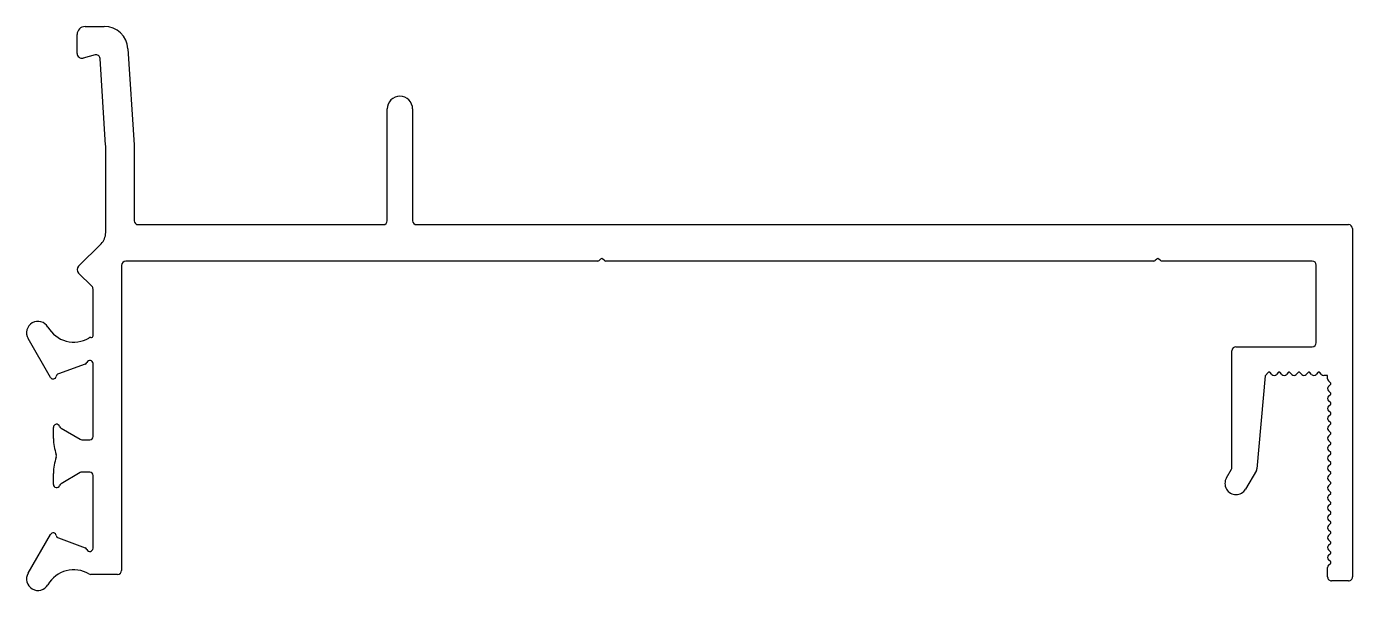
# Model space of a CAD drawing. Header units: inches. Extents: x -41.2 to 42.5, y -1.6 to 33.9.
import ezdxf

# ---------------------------------------------------------------- set-up
doc = ezdxf.new("R2010")
doc.units = ezdxf.units.IN
doc.header["$MEASUREMENT"] = 0
doc.layers.add('FRAME', color=4, linetype='Continuous')

msp = doc.modelspace()

# ---------------------------------------------------------------- linework, layer by layer
at = {"layer": 'FRAME', "color": 7}
for p, q in [((-37.473, 33.941), (-36.262, 33.941)), ((-37.973, 32.241), (-37.973, 33.441)), ((-36.844, 32.152), (-37.596, 31.951)), ((-36.175, 26.449), (-36.53, 31.927)), ((-34.765, 32.537), (-34.374, 26.483)), ((-18.396, 21.691), (-18.396, 28.741)), ((-16.796, 28.741), (-16.796, 21.691)), ((-36.173, 20.94), (-36.173, 26.384)), ((-34.373, 26.467), (-34.373, 21.691)), ((-34.123, 21.441), (-18.646, 21.441)), ((-16.546, 21.441), (42.285, 21.441)), ((42.535, 21.191), (42.535, -0.786)), ((-37.885, 18.814), (-36.466, 20.233)), ((-4.927, 19.27), (-5.027, 19.17)), ((-4.686, 19.17), (-4.786, 19.27)), ((30.175, 19.27), (30.075, 19.17)), ((30.416, 19.17), (30.316, 19.27)), ((-35.173, 18.867), (-35.173, -0.371)), ((-5.098, 19.141), (-34.899, 19.141)), ((30.004, 19.141), (-4.615, 19.141)), ((39.997, 19.141), (30.487, 19.141)), ((40.247, 13.991), (40.247, 18.891)), ((-37.047, 17.551), (-37.885, 18.389)), ((-36.973, 14.423), (-36.973, 17.374)), ((-39.661, 11.806), (-41.073, 14.251)), ((-37.106, 14.323), (-37.073, 14.323)), ((34.925, 6.133), (34.925, 13.491)), ((35.175, 13.741), (39.997, 13.741)), ((-37.477, 12.638), (-39.161, 12.025)), ((-36.973, 8.076), (-36.973, 12.676)), ((37.029, 11.911), (36.5, 6.04)), ((37.243, 12.126), (37.029, 11.911)), ((37.449, 11.991), (37.314, 12.126)), ((37.87, 12.126), (37.736, 11.991)), ((38.075, 11.991), (37.941, 12.126)), ((38.497, 12.126), (38.363, 11.991)), ((38.702, 11.991), (38.568, 12.126)), ((39.124, 12.126), (38.99, 11.991)), ((39.329, 11.991), (39.195, 12.126)), ((39.751, 12.126), (39.617, 11.991)), ((39.956, 11.991), (39.822, 12.126)), ((40.378, 12.126), (40.244, 11.991)), ((40.583, 11.991), (40.449, 12.126)), ((40.915, 11.932), (40.727, 11.932)), ((40.965, 11.725), (40.965, 11.881)), ((41.159, 11.446), (41.025, 11.581)), ((41.025, 11.241), (41.159, 11.376)), ((41.159, 10.82), (41.025, 10.954)), ((41.025, 10.614), (41.159, 10.749)), ((41.159, 10.193), (41.025, 10.327)), ((41.025, 9.987), (41.159, 10.122)), ((41.159, 9.566), (41.025, 9.7)), ((41.025, 9.361), (41.159, 9.495)), ((-39.473, 7.957), (-39.473, 8.649)), ((-38.993, 8.603), (-37.78, 7.903)), ((41.159, 8.939), (41.025, 9.073)), ((41.025, 8.734), (41.159, 8.868)), ((41.159, 8.312), (41.025, 8.446)), ((-37.679, 7.876), (-37.173, 7.876)), ((41.025, 8.107), (41.159, 8.241)), ((41.159, 7.685), (41.025, 7.819)), ((41.025, 7.48), (41.159, 7.614)), ((41.159, 7.058), (41.025, 7.192)), ((41.025, 6.853), (41.159, 6.987)), ((34.578, 5.463), (34.891, 6.006)), ((36.467, 5.935), (35.79, 4.763)), ((41.159, 6.431), (41.025, 6.566)), ((41.025, 6.226), (41.159, 6.36)), ((41.159, 5.804), (41.025, 5.939)), ((-39.473, 5.052), (-39.473, 5.745)), ((-37.78, 5.799), (-38.993, 5.098)), ((-37.173, 5.826), (-37.679, 5.826)), ((-36.973, 1.026), (-36.973, 5.626)), ((41.025, 5.599), (41.159, 5.733)), ((41.159, 5.177), (41.025, 5.312)), ((41.025, 4.972), (41.159, 5.107)), ((41.159, 4.55), (41.025, 4.685)), ((41.025, 4.345), (41.159, 4.48)), ((41.159, 3.923), (41.025, 4.058)), ((41.025, 3.718), (41.159, 3.853)), ((41.159, 3.297), (41.025, 3.431)), ((41.025, 3.091), (41.159, 3.226)), ((41.159, 2.67), (41.025, 2.804)), ((41.025, 2.464), (41.159, 2.599)), ((-41.073, -0.549), (-39.661, 1.896)), ((-39.161, 1.676), (-37.477, 1.063)), ((41.159, 2.043), (41.025, 2.177)), ((41.025, 1.838), (41.159, 1.972)), ((41.159, 1.416), (41.025, 1.55)), ((41.025, 1.211), (41.159, 1.345)), ((41.159, 0.789), (41.025, 0.923)), ((41.025, 0.584), (41.159, 0.718)), ((41.159, 0.162), (41.025, 0.296)), ((41.025, -0.043), (41.159, 0.091)), ((-35.423, -0.621), (-37.106, -0.621)), ((40.965, -0.786), (40.965, -0.187)), ((42.285, -1.036), (41.215, -1.036))]:
    msp.add_line(p, q, dxfattribs=at)
for centre, radius, start, end in [((-37.473, 33.441), 0.5, 90, 180), ((-36.262, 32.441), 1.5, 3.7, 90), ((-37.673, 32.241), 0.3, 180, 285), ((-36.779, 31.911), 0.25, 3.7, 105), ((-17.596, 28.741), 0.8, 360, 180), ((-37.173, 26.384), 1, 360, 3.7), ((-34.623, 26.467), 0.25, 360, 3.7), ((-37.173, 20.94), 1, 315, 360), ((-34.123, 21.691), 0.25, 180, 270), ((-18.646, 21.691), 0.25, 270, 360), ((-16.546, 21.691), 0.25, 180, 270), ((42.285, 21.191), 0.25, 0, 90), ((-4.857, 19.199), 0.1, 45, 135), ((30.246, 19.199), 0.1, 45, 135), ((-37.673, 18.602), 0.3, 135, 225), ((-34.899, 18.867), 0.274, 90, 180), ((-5.098, 19.241), 0.1, 270, 315), ((-4.615, 19.241), 0.1, 225, 270), ((30.004, 19.241), 0.1, 270, 315), ((30.487, 19.241), 0.1, 225, 270), ((39.997, 18.891), 0.25, 0, 90), ((-37.223, 17.374), 0.25, 360, 45), ((-40.445, 14.613), 0.725, 29.99999, 209.99999), ((-38.182, 15.92), 1.888, 209.99999, 300.24271), ((-37.106, 14.073), 0.25, 90, 120.24271), ((-37.073, 14.423), 0.1, 270, 0), ((35.175, 13.491), 0.25, 90, 180), ((39.997, 13.991), 0.25, 270, 0), ((-37.546, 12.829), 0.203, 290.00001, 337.65284), ((-37.173, 12.676), 0.2, 0, 157.65284), ((-39.488, 11.906), 0.2, 209.99998, 349.73711), ((-39.091, 11.834), 0.203, 110.00001, 169.73711), ((37.279, 12.09), 0.05, 44.99996, 135.00004), ((37.592, 12.135), 0.203, 225, 270), ((37.592, 12.135), 0.203, 270, 315), ((37.906, 12.09), 0.05, 44.99996, 135.00004), ((38.219, 12.135), 0.203, 225, 270), ((38.219, 12.135), 0.203, 270, 315), ((38.533, 12.09), 0.05, 44.99996, 135.00004), ((38.846, 12.135), 0.203, 225, 270), ((38.846, 12.135), 0.203, 270, 315), ((39.159, 12.09), 0.05, 44.99996, 135.00004), ((39.473, 12.135), 0.203, 225, 270), ((39.473, 12.135), 0.203, 270, 315), ((39.786, 12.09), 0.05, 44.99996, 135.00004), ((40.1, 12.135), 0.203, 225, 270), ((40.1, 12.135), 0.203, 270, 315), ((40.413, 12.09), 0.05, 44.99996, 135.00004), ((40.727, 12.135), 0.203, 225, 270), ((40.915, 11.881), 0.0508, 360, 90), ((41.169, 11.725), 0.203, 180, 225), ((41.169, 11.098), 0.203, 135, 180), ((41.169, 11.098), 0.203, 180, 225), ((41.124, 11.411), 0.05, 314.99996, 45.00004), ((41.169, 10.471), 0.203, 135, 180), ((41.169, 10.471), 0.203, 180, 225), ((41.124, 10.784), 0.05, 314.99996, 45.00004), ((41.124, 10.157), 0.05, 314.99996, 45.00004), ((41.169, 9.844), 0.203, 135, 180), ((41.169, 9.844), 0.203, 180, 225), ((41.169, 9.217), 0.203, 135, 180), ((41.169, 9.217), 0.203, 180, 225), ((41.124, 9.53), 0.05, 314.99996, 45.00004), ((-39.273, 8.649), 0.2, 18.76255, 180), ((-38.892, 8.779), 0.203, 198.76255, 240.00001), ((41.169, 8.59), 0.203, 135, 180), ((41.169, 8.59), 0.203, 180, 225), ((41.124, 8.903), 0.05, 314.99996, 45.00004), ((-36.473, 7.957), 3, 180.00005, 199.89244), ((-37.679, 8.079), 0.203, 240.00001, 270), ((-37.173, 8.076), 0.2, 269.99996, 0.00004), ((41.169, 7.963), 0.203, 135, 180), ((41.169, 7.963), 0.203, 180, 225), ((41.124, 8.276), 0.05, 314.99996, 45.00004), ((41.124, 7.65), 0.05, 314.99996, 45.00004), ((-36.473, 5.745), 3, 160.10756, 179.99995), ((-39.529, 6.851), 0.25, 340.10756, 19.89244), ((41.169, 7.336), 0.203, 135, 180), ((41.169, 7.336), 0.203, 180, 225), ((41.169, 6.709), 0.203, 135, 180), ((41.169, 6.709), 0.203, 180, 225), ((41.124, 7.023), 0.05, 314.99996, 45.00004), ((34.671, 6.133), 0.254, 330.00004, 360), ((36.247, 6.062), 0.254, 330, 354.85014), ((41.169, 6.082), 0.203, 135, 180), ((41.169, 6.082), 0.203, 180, 225), ((41.124, 6.396), 0.05, 314.99996, 45.00004), ((-39.273, 5.052), 0.2, 180, 341.23745), ((-38.892, 4.922), 0.203, 119.99999, 161.23745), ((-37.679, 5.623), 0.203, 90, 119.99999), ((-37.173, 5.626), 0.2, 359.99996, 90.00004), ((35.184, 5.113), 0.7, 149.99999, 329.99999), ((41.169, 5.455), 0.203, 135, 180), ((41.169, 5.455), 0.203, 180, 225), ((41.124, 5.769), 0.05, 314.99996, 45.00004), ((41.124, 5.142), 0.05, 314.99996, 45.00004), ((41.169, 4.828), 0.203, 135, 180), ((41.169, 4.828), 0.203, 180, 225), ((41.169, 4.202), 0.203, 135, 180), ((41.169, 4.202), 0.203, 180, 225), ((41.124, 4.515), 0.05, 314.99996, 45.00004), ((41.169, 3.575), 0.203, 135, 180), ((41.169, 3.575), 0.203, 180, 225), ((41.124, 3.888), 0.05, 314.99996, 45.00004), ((41.169, 2.948), 0.203, 135, 180), ((41.169, 2.948), 0.203, 180, 225), ((41.124, 3.261), 0.05, 314.99996, 45.00004), ((41.124, 2.634), 0.05, 314.99996, 45.00004), ((-39.488, 1.796), 0.2, 10.26289, 150.00002), ((-39.091, 1.867), 0.203, 190.26289, 249.99999), ((41.169, 2.321), 0.203, 135, 180), ((41.169, 2.321), 0.203, 180, 225), ((41.169, 1.694), 0.203, 135, 180), ((41.169, 1.694), 0.203, 180, 225), ((41.124, 2.007), 0.05, 314.99996, 45.00004), ((-37.546, 0.872), 0.203, 22.34716, 69.99999), ((-37.173, 1.026), 0.2, 202.34716, 360), ((41.169, 1.067), 0.203, 135, 180), ((41.169, 1.067), 0.203, 180, 225), ((41.124, 1.38), 0.05, 314.99996, 45.00004), ((41.169, 0.44), 0.203, 135, 180), ((41.169, 0.44), 0.203, 180, 225), ((41.124, 0.754), 0.05, 314.99996, 45.00004), ((41.124, 0.127), 0.05, 314.99996, 45.00004), ((-40.445, -0.912), 0.725, 150.00001, 330.00001), ((-38.182, -2.218), 1.888, 59.75729, 150.00001), ((-37.106, -0.371), 0.25, 239.75729, 270), ((-35.423, -0.371), 0.25, 270, 0), ((41.169, -0.187), 0.203, 135, 180), ((41.215, -0.786), 0.25, 179.99996, 270.00004), ((42.285, -0.786), 0.25, 269.99996, 0)]:
    msp.add_arc(centre, radius, start, end, dxfattribs=at)

doc.saveas('drawing.dxf')
